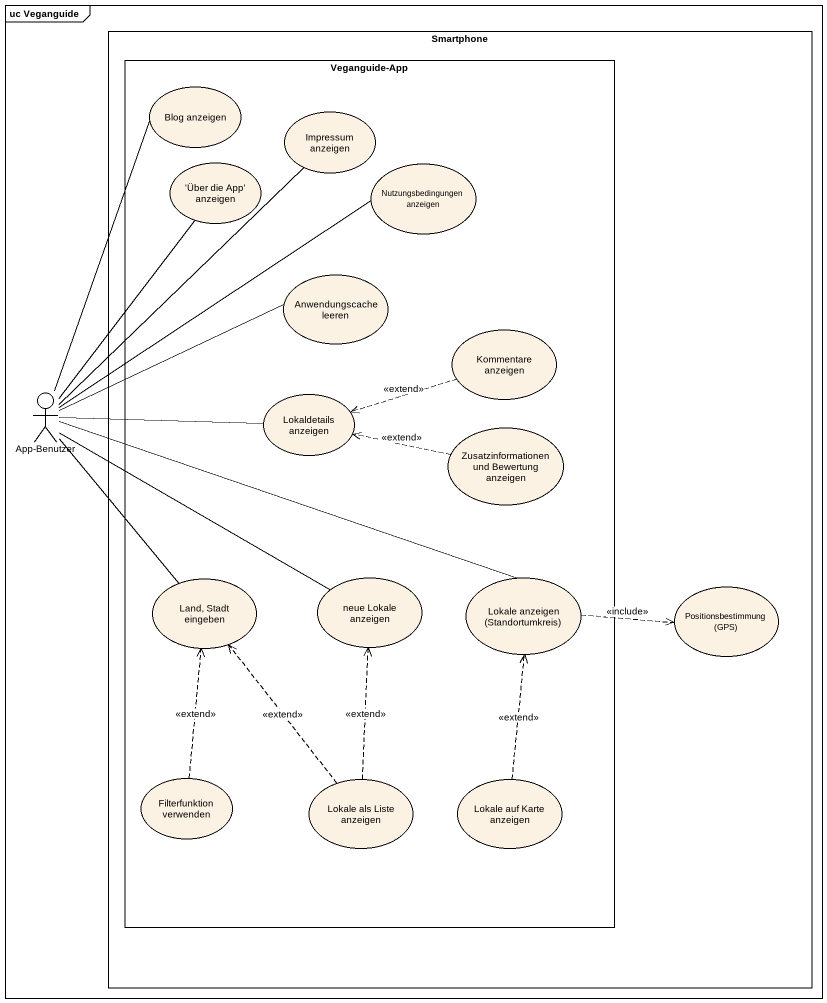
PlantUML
@startuml
mainframe uc Veganguide
rectangle Smartphone {
  rectangle "Veganguide-App" as Veganguide_App {
    usecase "Blog anzeigen" as Blog_anzeigen
    usecase "Impressum anzeigen" as Impressum_anzeigen
    usecase "'Über die App' anzeigen" as Über_die_App_anzeigen
    usecase "Nutzungsbedingungen anzeigen" as Nutzungsbedingungen_anzeigen
    usecase "Anwendungscache leeren" as Anwendungscache_leeren
    usecase "Kommentare anzeigen" as Kommentare_anzeigen
    usecase "Lokaldetails anzeigen" as Lokaldetails_anzeigen
    usecase "Zusatzinformationen und Bewertung anzeigen" as Zusatzinformationen_und
    usecase "Land, Stadt eingeben" as Land_Stadt_eingeben
    usecase "neue Lokale anzeigen" as neue_Lokale_anzeigen
    usecase "Lokale anzeigen (Standortumkreis)" as Lokale_anzeigen
    usecase "Filterfunktion verwenden" as Filterfunktion_verwenden
    usecase "Lokale als Liste anzeigen" as Lokale_als_Liste_anzeigen
    usecase "Lokale auf Karte anzeigen" as Lokale_auf_Karte_anzeigen
  }
  usecase "Positionsbestimmung (GPS)" as Positionsbestimmung_GPS
}
actor "App-Benutzer" as App_Benutzer
Kommentare_anzeigen .left.> Lokaldetails_anzeigen : <<extend>>
App_Benutzer -up- Blog_anzeigen
App_Benutzer -up- Impressum_anzeigen
App_Benutzer -up- Über_die_App_anzeigen
App_Benutzer -up- Nutzungsbedingungen_anzeigen
App_Benutzer -right- Anwendungscache_leeren
App_Benutzer -right- Lokaldetails_anzeigen
App_Benutzer -- Land_Stadt_eingeben
App_Benutzer -right- neue_Lokale_anzeigen
App_Benutzer -right- Lokale_anzeigen
Zusatzinformationen_und .left.> Lokaldetails_anzeigen : <<extend>>
Lokale_anzeigen .right.> Positionsbestimmung_GPS : <<include>>
Filterfunktion_verwenden .up.> Land_Stadt_eingeben : <<extend>>
Lokale_als_Liste_anzeigen .up.> Land_Stadt_eingeben : <<extend>>
Lokale_als_Liste_anzeigen .up.> neue_Lokale_anzeigen : <<extend>>
Lokale_auf_Karte_anzeigen .up.> Lokale_anzeigen : <<extend>>
@enduml
